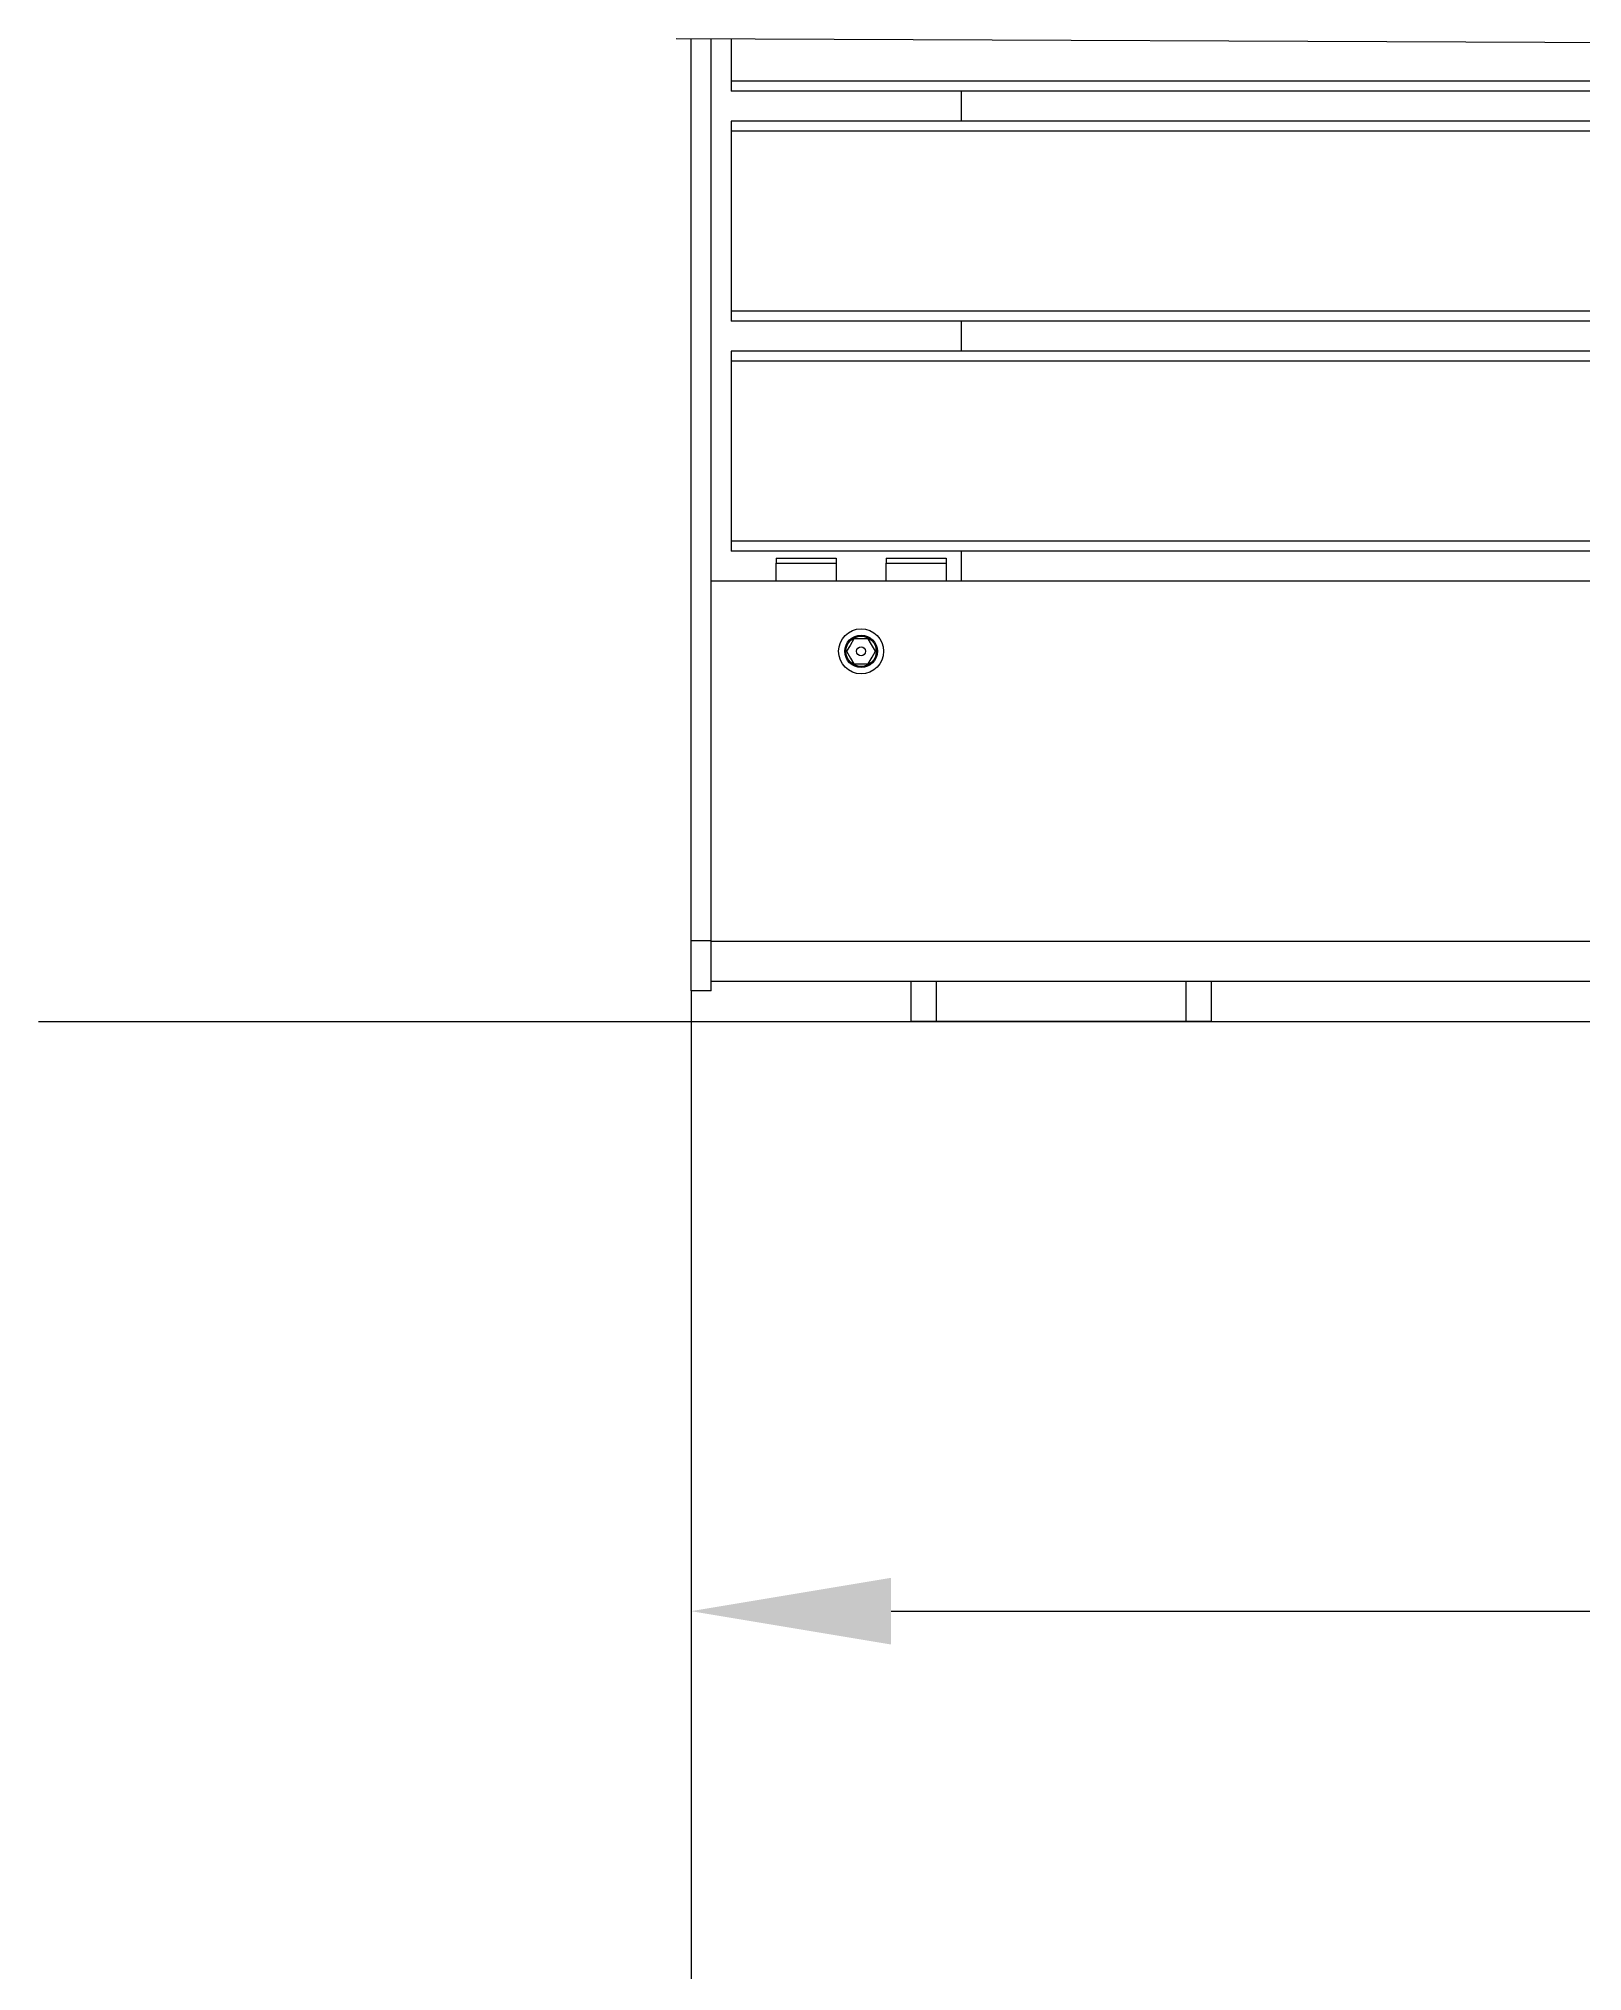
# Model space of a CAD drawing. Header units: millimetres. Extents: x 11004 to 16944, y 3085 to 7285.
# Drawn here: x 13244.9 to 13553.7, y 5820.5 to 6207 of the extents above; entities that cross this region are included whole.
import ezdxf

# ---------------------------------------------------------------- set-up
doc = ezdxf.new("R2010")
doc.units = ezdxf.units.MM
doc.header["$LTSCALE"] = 0.3
doc.styles.add('SEACAD_Arial', font='arial.ttf', dxfattribs={"width": 0.8})
doc.dimstyles.new('ISO-25', dxfattribs={"dimtxt": 1.6, "dimasz": 2, "dimexe": 0.5, "dimexo": 1.5, "dimtad": 1, "dimdec": 0, "dimtxsty": 'SEACAD_Arial', "dimcen": 2, "dimadec": 0, "dimazin": 0, "dimtfac": 1, "dimtdec": 0, "dimtmove": 0, "dimatfit": 3, "dimfxl": 1, "dimarcsym": 0})

# ---------------------------------------------------------------- blocks, each defined once
blk = doc.blocks.new('*D144')
at = {"color": 0, "lineweight": -2, "transparency": 16777216}
for p, q in [((14575.41, 5991.56), (14575.41, 5882.53)), ((13375.41, 5986.45), (13375.41, 5882.53)), ((13415.41, 5892.53), (14535.41, 5892.53))]:
    blk.add_line(p, q, dxfattribs=at)
at = {"color": 0, "transparency": 16777216}
for points in [[(13415.41, 5899.2), (13415.41, 5885.86), (13375.41, 5892.53)], [(14535.41, 5899.2), (14535.41, 5885.86), (14575.41, 5892.53)]]:
    blk.add_solid(points, dxfattribs=at)
at = {"layer": 'Defpoints', "color": 0, "transparency": 16777216}
for p in [(14575.41, 6021.56), (13375.41, 6016.45), (14575.41, 5892.53)]:
    blk.add_point(p, dxfattribs=at)
at = {"color": 0, "transparency": 16777216, "insert": (13975.41, 5921.37), "char_height": 32, "attachment_point": 5, "style": 'SEACAD_Arial'}
blk.add_mtext('1200', dxfattribs=at)

msp = doc.modelspace()

# ---------------------------------------------------------------- linework, layer by layer
for p, q in [((13821.91, 6204.95), (13372.41, 6206.95)), ((13375.41, 6026.56), (13375.41, 6206.94)), ((13379.41, 6026.56), (13379.41, 6206.92)), ((13383.41, 6206.91), (13383.41, 6198.45)), ((13383.41, 6198.45), (13383.41, 6196.45)), ((14567.41, 6198.45), (13383.41, 6198.45)), ((14567.41, 6196.45), (13383.41, 6196.45)), ((13429.41, 6196.45), (13429.41, 6190.45)), ((14567.41, 6190.45), (13383.41, 6190.45)), ((13383.41, 6190.45), (13383.41, 6188.45)), ((13383.41, 6188.45), (13383.41, 6152.45)), ((14567.41, 6188.45), (13383.41, 6188.45)), ((13383.41, 6152.45), (13383.41, 6150.45)), ((14567.41, 6152.45), (13383.41, 6152.45)), ((14567.41, 6150.45), (13383.41, 6150.45)), ((13429.41, 6150.45), (13429.41, 6144.45)), ((14567.41, 6144.45), (13383.41, 6144.45)), ((13383.41, 6144.45), (13383.41, 6142.45)), ((13383.41, 6142.45), (13383.41, 6106.45)), ((14567.41, 6142.45), (13383.41, 6142.45)), ((13383.41, 6106.45), (13383.41, 6104.45)), ((14567.41, 6106.45), (13383.41, 6106.45)), ((14567.41, 6104.45), (13383.41, 6104.45)), ((13392.41, 6103.05), (13392.41, 6102.05)), ((13392.41, 6103.05), (13404.41, 6103.05)), ((13392.41, 6102.05), (13404.41, 6102.05)), ((13392.41, 6098.45), (13392.41, 6102.05)), ((13404.41, 6103.05), (13404.41, 6102.05)), ((13404.41, 6102.05), (13404.41, 6098.45)), ((13414.41, 6103.05), (13414.41, 6102.05)), ((13414.41, 6103.05), (13426.41, 6103.05)), ((13414.41, 6102.05), (13426.41, 6102.05)), ((13414.41, 6098.45), (13414.41, 6102.05)), ((13426.41, 6103.05), (13426.41, 6102.05)), ((13426.41, 6102.05), (13426.41, 6098.45)), ((13429.41, 6104.45), (13429.41, 6098.45)), ((14571.41, 6098.45), (13379.41, 6098.45)), ((13410.85, 6086.95), (13407.97, 6086.95)), ((13406.52, 6084.45), (13406.52, 6084.45)), ((13412.29, 6084.45), (13412.29, 6084.45)), ((13407.97, 6081.95), (13410.85, 6081.95)), ((13375.41, 6016.56), (13375.41, 6026.56)), ((13379.41, 6026.56), (13375.41, 6026.56)), ((13379.41, 6016.56), (13379.41, 6026.56)), ((14571.41, 6026.45), (13379.41, 6026.45)), ((14571.41, 6018.45), (13379.41, 6018.45)), ((13419.41, 6010.45), (13419.41, 6018.45)), ((13424.41, 6018.45), (13424.41, 6010.45)), ((13474.41, 6010.45), (13474.41, 6018.45)), ((13479.41, 6018.45), (13479.41, 6010.45)), ((13379.41, 6016.56), (13375.41, 6016.56)), ((13375.41, 6016.56), (13375.41, 5616.56)), ((13424.41, 6010.45), (13419.41, 6010.45)), ((13474.41, 6010.45), (13424.41, 6010.45)), ((13479.41, 6010.45), (13474.41, 6010.45))]:
    msp.add_line(p, q)
at = {"color": 7, "linetype": 'Continuous'}
msp.add_line((13244.91, 6010.45), (14699.91, 6010.45), dxfattribs=at)
at = {"flags": 128}
for points in [[(13407.96, 6086.95), (13407.19, 6085.61), (13406.52, 6084.45)], [(13412.29, 6084.45), (13411.52, 6085.79), (13410.85, 6086.95)], [(13406.52, 6084.45), (13407.3, 6083.11), (13407.96, 6081.95)], [(13410.85, 6081.95), (13411.63, 6083.29), (13412.29, 6084.45)], [(13407.96, 6081.95), (13407.96, 6081.95), (13407.96, 6081.95), (13407.97, 6081.95), (13407.97, 6081.95), (13407.97, 6081.95), (13407.97, 6081.95), (13407.97, 6081.95), (13407.97, 6081.95)], [(13410.85, 6081.95), (13410.85, 6081.95), (13410.85, 6081.95), (13410.85, 6081.95), (13410.85, 6081.95), (13410.85, 6081.95), (13410.85, 6081.95), (13410.85, 6081.95), (13410.85, 6081.95)]]:
    msp.add_lwpolyline(points, dxfattribs=at)
for radius in [4.5, 3.25, 3.1, 3.03, 0.894]:
    msp.add_circle((13409.41, 6084.45), radius)
for centre, start, end in [((13407.99, 6086.91), 119.1195, 121.069), ((13410.83, 6086.91), 58.931, 60.8805)]:
    msp.add_arc(centre, 0.0445, start, end)

# ---------------------------------------------------------------- dimensions: what is measured, and where the dimension line sits
dim = msp.add_linear_dim(base=(14575.41, 5892.53), p1=(13375.41, 6016.45), p2=(14575.41, 6021.56), dimstyle='ISO-25')
dim.commit()
dim.dimension.update_dxf_attribs({"geometry": '*D144', "text_midpoint": (13975.41, 5921.37)})

doc.saveas('drawing.dxf')
